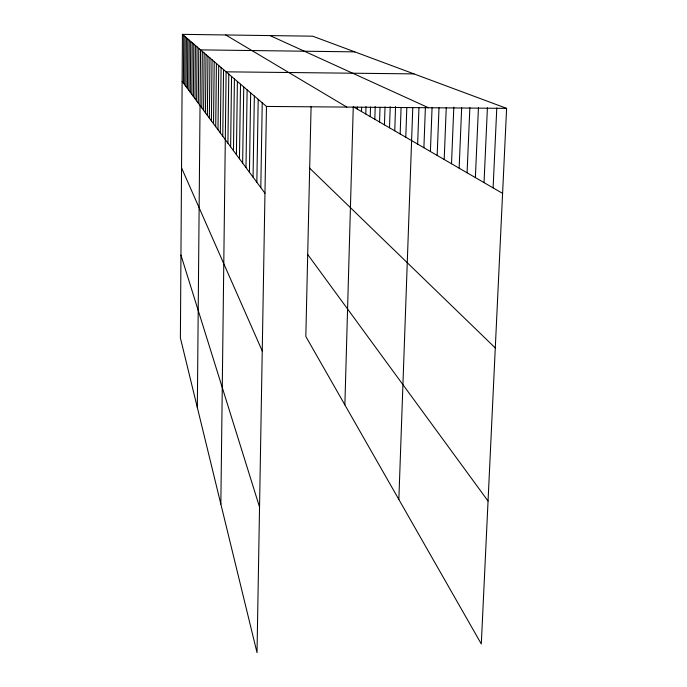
<?xml version="1.0" encoding="UTF-8"?>
<svg xmlns="http://www.w3.org/2000/svg" width="687" height="687" viewBox="0 0 687 687"><rect width="100%" height="100%" fill="white"/><g stroke="black" fill="none" stroke-linecap="round" stroke-linejoin="round"><path stroke-width="1.03" d="M182.441 34.35L180.389 337.944L257.024 652.65L266.47 106.442L182.441 34.35L312.688 36.188L506.611 108.366L481.295 643.951L305.827 336.467L311.091 106.322M183.395 83.024L183.73 35.458M184.709 84.793L185.052 36.591M186.057 86.614L186.409 37.751M187.439 88.477L187.8 38.953M188.856 90.401L189.234 40.181M190.316 92.376L190.711 41.452M191.819 94.411L192.231 42.757M193.373 96.498L193.803 44.097M194.971 98.653L195.409 45.479M196.611 100.877L197.075 46.905M198.303 103.162L198.783 48.373M197.332 407.503L200.552 49.885L354.801 51.86M201.798 107.885L202.321 51.405M203.601 110.324L204.142 52.968M205.456 112.831L206.023 54.582M207.38 115.433L207.963 56.248M209.363 118.112L209.973 57.974M211.407 120.878L212.051 59.752M213.528 123.737L214.198 61.598M215.718 126.7L216.414 63.496M217.985 129.766L218.715 65.471M220.338 132.943L221.094 67.515M222.768 136.232L223.567 69.636M220.845 504.086L226.126 71.826L413.969 73.887M227.912 143.179L228.78 74.11M230.634 146.855L231.545 76.48M233.46 150.676L234.413 78.945M236.405 154.652L237.401 81.504M239.462 158.783L240.51 84.175M242.648 163.094L243.748 86.948M245.972 167.585L247.131 89.851M249.441 172.274L250.661 92.874M253.065 177.169L254.345 96.043M256.852 182.278L258.2 99.349M260.811 187.637L262.236 102.81M344.874 404.892L353.264 106.76L502.592 193.382M357.309 109.104L357.369 106.966M361.482 111.526L361.611 107.258M365.793 114.025L366.016 106.579M370.233 116.601L370.525 107.06M374.819 119.263L375.214 106.562M379.559 122.011L380.023 107.215M384.454 124.854L385.029 106.906M389.512 127.791L390.207 106.683M394.75 130.822L395.557 106.554M400.169 133.965L401.071 107.576M405.785 137.228L406.816 107.627M398.846 499.466L412.767 107.773M417.636 144.098L418.95 108.014M423.896 147.731L425.399 107.284M430.406 151.509L432.063 107.704M437.164 155.425L439.01 107.868M444.197 159.504L446.258 107.464M451.514 163.755L453.815 107.146M459.139 168.178L461.655 107.773M467.083 172.789L469.865 107.696M475.378 177.598L478.444 107.584M484.043 182.622L487.409 107.747M493.103 187.877L496.787 107.962M266.47 106.442L506.611 108.366M270.025 35.587L428.465 107.739M225.748 34.96L346.823 107.086M309.674 168.195L495.284 347.957M182.124 81.298L264.967 193.245M307.699 254.482L488.045 501.029M181.54 167.843L262.236 350.971M180.947 255.083L259.54 507.049"/></g></svg>
